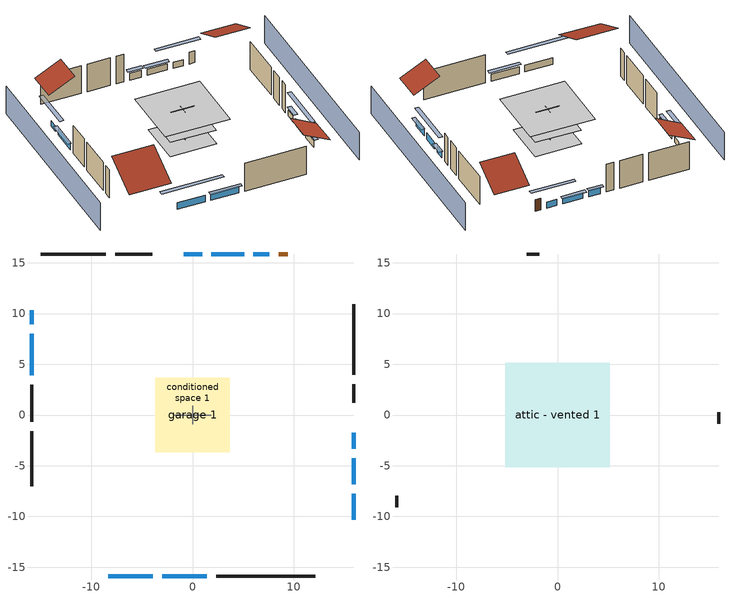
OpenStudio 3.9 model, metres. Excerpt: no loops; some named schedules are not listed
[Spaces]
garage 1
 floor foundation (Slab1 construction): -3.66,-3.66 -3.66,3.66 3.66,3.66 3.66,-3.66 z0
 wall outside (Wall1 construction): -15.88,2.99 -15.88,-0.67 z0:4.88
 wall outside (Wall2 construction): -3.97,15.88 -7.63,15.88 z0:4.88
 wall outside (Wall12 construction): 15.88,1.21 15.88,3.04 z0:4.88
 wall to conditioned space 1 (Wall5 construction Reversed): -1.83,0 1.83,0 z0:4.88
 wall to conditioned space 1 (Wall6 construction Reversed): 0,-0.91 0,0.91 z0:4.88
conditioned space 1
 floor to garage 1 (Floor2 construction): -3.66,-3.66 -3.66,3.66 3.66,3.66 3.66,-3.66 z0
 floor foundation (Slab2 construction): -3.61,-3.61 -3.61,3.61 3.61,3.61 3.61,-3.61 z0
 floor adiabatic (AdiabaticFloorConstruction): -3.61,-3.61 -3.61,3.61 3.61,3.61 3.61,-3.61 z2.44
 wall outside (Wall3 construction): 2.35,-15.88 12.12,-15.88 z0:4.88
 wall outside (Wall4 construction): -15.88,-1.6 -15.88,-7.03 z0:4.88
 wall outside (Wall7 construction): -8.55,15.88 -14.95,15.88 z0:4.88
 wall outside (Wall8 construction): 15.88,3.97 15.88,10.9 z0:4.88
 wall outside (AdiabaticWallConstruction): -8.31,-15.88 -3.91,-15.88 / -2.98,-15.88 1.42,-15.88 / 0.94,15.88 -0.88,15.88 z0:1.19; -15.88,10.34 -15.88,8.96 z0:0.95; -15.88,8.03 -15.88,3.91 z0:1.1; 7.57,15.88 6.01,15.88 / 5.08,15.88 1.87,15.88 z0:1.07; 15.88,-6.83 15.88,-4.25 / 15.88,-10.34 15.88,-7.76 z0:1.13; 15.88,-3.32 15.88,-1.77 z0:1.04
 wall outside (AdiabaticWallConstruction 1): 9.41,15.88 8.5,15.88 z0:2.03
 window (WindowConstruction): -8.31,-15.88 -3.91,-15.88 z0:1.19
 window (WindowConstruction 1): -2.98,-15.88 1.42,-15.88 z0:1.19
 window (WindowConstruction 2): -15.88,10.33 -15.88,8.96 z0:0.94
 window (WindowConstruction 3): -15.88,8.03 -15.88,3.91 z0:1.1
 window (WindowConstruction 4): 7.57,15.88 6.01,15.88 z0:1.07
 window (WindowConstruction 5): 5.08,15.88 1.87,15.88 z0:1.07
 window (WindowConstruction 6): 0.94,15.88 -0.88,15.88 z0:1.19
 window (WindowConstruction 7): 15.88,-6.83 15.88,-4.25 z0:1.13
 window (WindowConstruction 8): 15.88,-3.32 15.88,-1.77 z0:1.04
 window (WindowConstruction 9): 15.88,-10.33 15.88,-7.76 z0:1.13
 door (Door): 9.41,15.88 8.5,15.88 z0:2.03
 ceiling adiabatic (AdiabaticFloorConstruction): 3.61,-3.61 3.61,3.61 -3.61,3.61 -3.61,-3.61 z2.44
attic - vented 1
 floor to conditioned space 1 (Floor1 construction Reversed): -5.14,-5.14 -5.14,5.14 5.14,5.14 5.14,-5.14 z4.88
 wall outside (Wall9 construction): -15.88,-7.96 -15.88,-9.08 z0:4.88
 wall outside (Wall10 construction): 15.88,-0.84 15.88,0.28 z0:4.88
 wall outside (Wall11 construction): -1.8,15.88 -3.04,15.88 z0:4.88
 roof outside (Roof1 construction): -9.23,-15.88,4.88 -9.23,-9.94,7.85 -15.88,-9.94,7.85 -15.88,-15.88,4.88
 roof outside (Roof2 construction): -15.88,11.26,4.88 -11.75,11.26,6.94 -11.75,15.88,6.94 -15.88,15.88,4.88
 roof outside (Roof3 construction): 15.88,-11.26,4.88 11.75,-11.26,6.94 11.75,-15.88,6.94 15.88,-15.88,4.88
 roof outside (Roof4 construction): 10.34,15.88,4.88 10.34,10.92,7.35 15.88,10.92,7.35 15.88,15.88,4.88
shading: 20.45,-15.88 20.45,15.88 / -20.45,15.88 -20.45,-15.88 z0:4.88; -1.16,-15.88 -11.05,-15.88 -11.05,-16.48 -1.16,-16.48 z3.93; 1.73,-15.88 -3.28,-15.88 -3.28,-16.48 1.73,-16.48 z1.49; -15.88,6.21 -15.88,13.08 -16.48,13.08 -16.48,6.21 z3.69; -15.88,3.61 -15.88,8.33 -16.48,8.33 -16.48,3.61 z1.4; 3.27,15.88 10.31,15.88 10.31,16.48 3.27,16.48 z3.81; 1.56,15.88 5.38,15.88 5.38,16.48 1.56,16.48 z1.37; -1.18,15.88 1.24,15.88 1.24,16.48 -1.18,16.48 z1.49; 15.88,-1.51 15.88,-9.57 16.48,-9.57 16.48,-1.51 z3.87; 15.88,-1.46 15.88,-3.62 16.48,-3.62 16.48,-1.46 z1.34; 15.88,-7.45 15.88,-10.64 16.48,-10.64 16.48,-7.45 z1.43
[Site]
Portland Intl Arpt_OR: Latitude {deg}=45.59; Longitude {deg}=-122.6; Time Zone {hr}=-8; Elevation {m}=33; Terrain=Suburbs; Keep Site Location Information=Yes
[Site:GroundTemperature:Shallow]
10.2558, 8.96328, 8.85977, 9.47314, 11.9355, 14.3863, 16.5111, 17.8571, 17.9714, 16.8767, 14.8061, 12.4304
[Site:WaterMainsTemperature]
Calculation Method=Schedule; Temperature Schedule=mains temperature schedule
[Building]
Building 1
[Material] Roughness=Rough
Name | Thickness {m} | Conductivity {W/m-K} | Density {kg/m3} | Specific Heat {J/kg-K} | Thermal Absorptance | Solar Absorptance | Visible Absorptance
wood shingles or shakes | 0.00635 | 0.162714 | 1121.4 | 1465.45 | 0.9 | 0.85 | 0.85
roof rigid ins | 0.00281632 | 0.029427 | 32.04 | 1214.23 | 0.9 | 0.7 | 0.7
osb sheathing 0.5 in. | 0.0127 | 0.115458 | 512.64 | 1214.23 | 0.9 | 0.6 | 0.6
wood siding | 0.0254 | 0.102417 | 544.68 | 1172.36 | 0.9 | 0.85 | 0.85
osb sheathing 0.5 in. 1 | 0.0127 | 0.115458 | 512.64 | 1214.23 | 0.9 | 0.7 | 0.7
wall stud and cavity | 0.1397 | 0.727959 | 139.0536 | 1170.24 | 0.9 | 0.6 | 0.6
wall stud and cavity 1 | 0.1397 | 0.550994 | 139.0536 | 1170.24 | 0.9 | 0.7 | 0.7
gypsum board | 0.0127 | 0.160291 | 801 | 837.4 | 0.9 | 0.6 | 0.6
osb sheathing 0.5 in. 2; osb sheathing 0.5 in. 3 | 0.0127 | 0.115458 | 512.64 | 1214.23
wall stud and cavity 2 | 0.1397 | 0.335416 | 139.0536 | 1170.24 | 0.9 | 0.7 | 0.7
ceiling loosefill ins | 0.254 | 0.0480833 | 16.02 | 1046.75 | 0.9 | 0.7 | 0.7
ceiling stud and cavity | 0.1397 | 0.104117 | 65.682 | 1177.47 | 0.9 | 0.7 | 0.7
floor stud and cavity | 0.1397 | 0.923637 | 92.3553 | 1139.71 | 0.9 | 0.7 | 0.7
osb sheathing 0.75 in. | 0.01905 | 0.115458 | 512.64 | 1214.23 | 0.9 | 0.7 | 0.7
floor covering | 0.0127 | 0.0433444 | 54.468 | 1339.84 | 0.9 | 0.6 | 0.6
concrete 4.0 in. | 0.1016 | 1.803125 | 2242.8 | 837.4 | 0.9 | 0.7 | 0.7
floor covering 1 | 0.0127 | 0.0450781 | 54.468 | 1339.84 | 0.9 | 0.9 | 0.9
wood siding 1; wood siding 2 | 0.0254 | 0.102417 | 544.68 | 1172.36
wall rigid ins; floor rigid ins | 0.512978 | 0.029427 | 32.04 | 1214.23 | 0.9 | 0.7 | 0.7
wall stud and cavity 3 | 0.0889 | 0.380278 | 52.3479 | 1209.89 | 0.9 | 0.7 | 0.7
door material | 0.04445 | 0.0612267 | 512.64 | 1214.23 | 0.9 | 0.7 | 0.7
floor stud and cavity 1 | 0.1397 | 1.75129 | 37.0049 | 1207.88 | 0.9 | 0.7 | 0.7
wall stud and cavity 4 | 0.0889 | 0.391764 | 83.0341 | 1211.67 | 0.9 | 0.7 | 0.7
furniture material conditioned space 1; furniture material garage 1 | 0.1524 | 0.115458 | 640.8 | 1214.23 | 0.9 | 0.6 | 0.6
[Construction]
Roof1 construction; Roof2 construction; Roof3 construction; Roof4 construction: wood shingles or shakes, roof rigid ins, osb sheathing 0.5 in.
Wall1 construction; Wall2 construction: wood siding, osb sheathing 0.5 in. 1, wall stud and cavity
Wall3 construction; Wall4 construction: wood siding, osb sheathing 0.5 in. 1, wall stud and cavity 1, gypsum board
Wall5 construction Reversed: gypsum board, wall stud and cavity 2, osb sheathing 0.5 in. 2
Wall6 construction Reversed: gypsum board, wall stud and cavity 2, osb sheathing 0.5 in. 3
Wall7 construction; Wall8 construction: wood siding, osb sheathing 0.5 in. 3, wall stud and cavity 1, gypsum board
Wall9 construction; Wall10 construction; Wall11 construction; Wall12 construction: wood siding, osb sheathing 0.5 in. 3, wall stud and cavity
Floor1 construction Reversed: gypsum board, ceiling stud and cavity, ceiling loosefill ins
Floor2 construction: floor stud and cavity, osb sheathing 0.75 in., floor covering
Slab1 construction: concrete 4.0 in.
Slab2 construction: concrete 4.0 in., floor covering 1
WindowConstruction; WindowConstruction 1; WindowConstruction 2; WindowConstruction 3; WindowConstruction 4; WindowConstruction 5; WindowConstruction 6; WindowConstruction 7; WindowConstruction 8; WindowConstruction 9: WindowMaterial
AdiabaticWallConstruction: wood siding 1, wall rigid ins, wall stud and cavity 3, gypsum board
Door: door material
AdiabaticWallConstruction 1: wood siding 2, wall rigid ins, wall stud and cavity 3, gypsum board
AdiabaticFloorConstruction: floor stud and cavity 1, floor rigid ins, osb sheathing 0.75 in., floor covering
PartitionWallConstruction: gypsum board, wall stud and cavity 4, gypsum board
furniture construction conditioned space 1: furniture material conditioned space 1
furniture construction garage 1: furniture material garage 1
[WindowMaterial:SimpleGlazingSystem]
WindowMaterial: U-Factor {W/m2-K}=4.31528; Solar Heat Gain Coefficient=0.67
[ThermalZone] Multiplier=1; Use Ideal Air Loads=No
Name | Volume {m3} | Thermostat
conditioned space | 384.656 | conditioned space temperature setpoint
attic - vented | 80.9188
garage | 130.484
[Sizing:Zone] Zone Cooling Design Supply Air Temperature Input Method=SupplyAirTemperature; Zone Cooling Design Supply Air Temperature {C}=14; Zone Cooling Design Supply Air Temperature Difference {deltaC}=11.11; Zone Heating Design Supply Air Temperature Input Method=SupplyAirTemperature; Zone Heating Design Supply Air Temperature {C}=40; Zone Heating Design Supply Air Temperature Difference {deltaC}=11.11; Zone Cooling Design Supply Air Humidity Ratio {kg-H2O/kg-air}=0.0085; Zone Heating Design Supply Air Humidity Ratio {kg-H2O/kg-air}=0.008; Cooling Design Air Flow Method=DesignDay; Heating Design Air Flow Method=DesignDay; Account for Dedicated Outdoor Air System=No; Dedicated Outdoor Air System Control Strategy=NeutralSupplyAir; Dedicated Outdoor Air Low Setpoint Temperature for Design {C}=autosize; Dedicated Outdoor Air High Setpoint Temperature for Design {C}=autosize; Zone Load Sizing Method=Sensible Load Only No Latent Load; Zone Latent Cooling Design Supply Air Humidity Ratio Input Method=HumidityRatioDifference; Zone Cooling Design Supply Air Humidity Ratio Difference {kgWater/kgDryAir}=0.005; Zone Latent Heating Design Supply Air Humidity Ratio Input Method=HumidityRatioDifference; Zone Humidification Design Supply Air Humidity Ratio Difference {kgWater/kgDryAir}=0.005; Sizing Option=Coincident
attic - vented; garage
[Space]
Name | Thermal Zone | Volume {m3}
conditioned space 1 | conditioned space | 384.656
attic - vented 1 | attic - vented | 80.9188
garage 1 | garage | 130.484
[ThermostatSetpoint:DualSetpoint]
conditioned space temperature setpoint: Heating Setpoint Temperature Schedule=heating setpoint; Cooling Setpoint Temperature Schedule=cooling setpoint; Temperature Difference Between Cutout And Setpoint {deltaC}=0
[Foundation:Kiva] Wall Height Above Grade {m}=0.1016; Wall Depth Below Slab {m}=0.2032
Name | Initial Indoor Air Temperature {C}
Foundation Kiva 1 | 13.4258
Foundation Kiva 2 | 16.6667
[Foundation:Kiva:Settings]
Soil Conductivity {W/m-K}=1.9041; Soil Density {kg/m3}=1842.3; Soil Specific Heat {J/kg-K}=418.7; Ground Solar Absorptivity=0.9; Ground Thermal Absorptivity=0.9; Ground Surface Roughness {m}=0.03; Far-Field Width {m}=40; Deep-Ground Boundary Condition=ZeroFlux; Deep-Ground Depth {m}=40; Minimum Cell Dimension {m}=0.2; Maximum Cell Growth Coefficient=3; Simulation Timestep=Timestep
[SurfaceProperty:ExposedFoundationPerimeter] Exposed Perimeter Calculation Method=TotalExposedPerimeter
Name | Total Exposed Perimeter {m}
Slab1 | 18.288
Slab2 | 26.09088
[SurfaceProperty:IncidentSolarMultiplier] Incident Solar Multiplier=1; Incident Solar Multiplier Schedule=trans schedule winter=0.85 summer=0.7
Window1; Window2; Window3; Window4; Window5; Window6; Window7; Window8; Window9; Window10
[InternalMass:Definition] Design Level Calculation Method=SurfaceArea
Name | Construction | Surface Area {m2}
partition wall mass | PartitionWallConstruction | 157.749
furniture mass conditioned space 1 | furniture construction conditioned space 1 | 63.09974
furniture mass garage 1 | furniture construction garage 1 | 5.35122
[InternalMass] Multiplier=1
Name | Internal Mass Definition | Space or SpaceType
partition wall mass | partition wall mass | conditioned space 1
furniture mass conditioned space 1 | furniture mass conditioned space 1 | conditioned space 1
furniture mass garage 1 | furniture mass garage 1 | garage 1
[EnergyManagementSystem:Sensor]
Name | Output Variable or Output Meter Index Key | Output Variable or Output Meter
water_heater_amb_temp | garage | Zone Mean Air Temperature
water_heater_amb_rh | garage | Zone Air Relative Humidity
water_heater_T_set | water heater setpoint | Schedule Value
out_pb_s |  | Site Outdoor Air Barometric Pressure
out_wt_s |  | Site Outdoor Air Humidity Ratio
site_vw_s |  | Site Wind Speed
cool_season | cooling season schedule | Schedule Value
natural_vent_s | natural vent schedule | Schedule Value
htg_sp_s | heating setpoint | Schedule Value
clg_sp_s | cooling setpoint | Schedule Value
mech_vent_range_fan_0_sch_s | mech vent range fan 0 schedule | Schedule Value
mech_vent_bath_fan_0_sch_s | mech vent bath fan 0 schedule | Schedule Value
clothes_dryer_exhaust_0_sch_s | clothes_dryer | Schedule Value
htg_load_cond |  | Heating:EnergyTransfer:Zone:CONDITIONED SPACE
clg_load_cond |  | Cooling:EnergyTransfer:Zone:CONDITIONED SPACE
s_conv | Floor1 | Surface Inside Face Convection Heat Gain Energy
s_ig | Floor1 | Surface Inside Face Internal Gains Radiation Heat Gain Energy
s_sol | Floor1 | Surface Inside Face Solar Radiation Heat Gain Energy
s_lgt | Floor1 | Surface Inside Face Lights Radiation Heat Gain Energy
s_surf | Floor1 | Surface Inside Face Net Surface Thermal Radiation Heat Gain Energy
s_conv_1 | Floor2 | Surface Inside Face Convection Heat Gain Energy
s_ig_1 | Floor2 | Surface Inside Face Internal Gains Radiation Heat Gain Energy
s_sol_1 | Floor2 | Surface Inside Face Solar Radiation Heat Gain Energy
s_lgt_1 | Floor2 | Surface Inside Face Lights Radiation Heat Gain Energy
s_surf_1 | Floor2 | Surface Inside Face Net Surface Thermal Radiation Heat Gain Energy
s_conv_2 | inferred conditioned ceiling | Surface Inside Face Convection Heat Gain Energy
s_ig_2 | inferred conditioned ceiling | Surface Inside Face Internal Gains Radiation Heat Gain Energy
s_sol_2 | inferred conditioned ceiling | Surface Inside Face Solar Radiation Heat Gain Energy
s_lgt_2 | inferred conditioned ceiling | Surface Inside Face Lights Radiation Heat Gain Energy
s_surf_2 | inferred conditioned ceiling | Surface Inside Face Net Surface Thermal Radiation Heat Gain Energy
s_conv_3 | inferred conditioned floor | Surface Inside Face Convection Heat Gain Energy
s_ig_3 | inferred conditioned floor | Surface Inside Face Internal Gains Radiation Heat Gain Energy
s_sol_3 | inferred conditioned floor | Surface Inside Face Solar Radiation Heat Gain Energy
s_lgt_3 | inferred conditioned floor | Surface Inside Face Lights Radiation Heat Gain Energy
s_surf_3 | inferred conditioned floor | Surface Inside Face Net Surface Thermal Radiation Heat Gain Energy
s_conv_4 | Slab2 | Surface Inside Face Convection Heat Gain Energy
s_ig_4 | Slab2 | Surface Inside Face Internal Gains Radiation Heat Gain Energy
s_sol_4 | Slab2 | Surface Inside Face Solar Radiation Heat Gain Energy
s_lgt_4 | Slab2 | Surface Inside Face Lights Radiation Heat Gain Energy
s_surf_4 | Slab2 | Surface Inside Face Net Surface Thermal Radiation Heat Gain Energy
ss_sol | Door1 | Surface Inside Face Solar Radiation Heat Gain Energy
ss_lgt | Door1 | Surface Inside Face Lights Radiation Heat Gain Energy
ss_conv | Door1 | Surface Inside Face Convection Heat Gain Energy
ss_ig | Door1 | Surface Inside Face Internal Gains Radiation Heat Gain Energy
ss_surf | Door1 | Surface Inside Face Net Surface Thermal Radiation Heat Gain Energy
ss_conv_1 | Window1 | Surface Inside Face Convection Heat Gain Energy
ss_ig_1 | Window1 | Surface Inside Face Internal Gains Radiation Heat Gain Energy
ss_surf_1 | Window1 | Surface Inside Face Net Surface Thermal Radiation Heat Gain Energy
ss_trans_in | Window1 | Surface Window Transmitted Solar Radiation Rate
ss_back_out | Window1 | Surface Window Shortwave from Zone Back Out Window Heat Transfer Rate
ss_trans_out | Window1 | Surface Inside Face Initial Transmitted Diffuse Transmitted Out Window Solar Radiation Rate
ss_conv_2 | Window10 | Surface Inside Face Convection Heat Gain Energy
ss_ig_2 | Window10 | Surface Inside Face Internal Gains Radiation Heat Gain Energy
ss_surf_2 | Window10 | Surface Inside Face Net Surface Thermal Radiation Heat Gain Energy
ss_trans_in_1 | Window10 | Surface Window Transmitted Solar Radiation Rate
ss_back_out_1 | Window10 | Surface Window Shortwave from Zone Back Out Window Heat Transfer Rate
ss_trans_out_1 | Window10 | Surface Inside Face Initial Transmitted Diffuse Transmitted Out Window Solar Radiation Rate
ss_conv_3 | Window2 | Surface Inside Face Convection Heat Gain Energy
ss_ig_3 | Window2 | Surface Inside Face Internal Gains Radiation Heat Gain Energy
ss_surf_3 | Window2 | Surface Inside Face Net Surface Thermal Radiation Heat Gain Energy
ss_trans_in_2 | Window2 | Surface Window Transmitted Solar Radiation Rate
ss_back_out_2 | Window2 | Surface Window Shortwave from Zone Back Out Window Heat Transfer Rate
ss_trans_out_2 | Window2 | Surface Inside Face Initial Transmitted Diffuse Transmitted Out Window Solar Radiation Rate
ss_conv_4 | Window3 | Surface Inside Face Convection Heat Gain Energy
ss_ig_4 | Window3 | Surface Inside Face Internal Gains Radiation Heat Gain Energy
ss_surf_4 | Window3 | Surface Inside Face Net Surface Thermal Radiation Heat Gain Energy
ss_trans_in_3 | Window3 | Surface Window Transmitted Solar Radiation Rate
ss_back_out_3 | Window3 | Surface Window Shortwave from Zone Back Out Window Heat Transfer Rate
ss_trans_out_3 | Window3 | Surface Inside Face Initial Transmitted Diffuse Transmitted Out Window Solar Radiation Rate
ss_conv_5 | Window4 | Surface Inside Face Convection Heat Gain Energy
ss_ig_5 | Window4 | Surface Inside Face Internal Gains Radiation Heat Gain Energy
ss_surf_5 | Window4 | Surface Inside Face Net Surface Thermal Radiation Heat Gain Energy
ss_trans_in_4 | Window4 | Surface Window Transmitted Solar Radiation Rate
ss_back_out_4 | Window4 | Surface Window Shortwave from Zone Back Out Window Heat Transfer Rate
ss_trans_out_4 | Window4 | Surface Inside Face Initial Transmitted Diffuse Transmitted Out Window Solar Radiation Rate
ss_conv_6 | Window5 | Surface Inside Face Convection Heat Gain Energy
ss_ig_6 | Window5 | Surface Inside Face Internal Gains Radiation Heat Gain Energy
ss_surf_6 | Window5 | Surface Inside Face Net Surface Thermal Radiation Heat Gain Energy
ss_trans_in_5 | Window5 | Surface Window Transmitted Solar Radiation Rate
ss_back_out_5 | Window5 | Surface Window Shortwave from Zone Back Out Window Heat Transfer Rate
ss_trans_out_5 | Window5 | Surface Inside Face Initial Transmitted Diffuse Transmitted Out Window Solar Radiation Rate
ss_conv_7 | Window6 | Surface Inside Face Convection Heat Gain Energy
ss_ig_7 | Window6 | Surface Inside Face Internal Gains Radiation Heat Gain Energy
ss_surf_7 | Window6 | Surface Inside Face Net Surface Thermal Radiation Heat Gain Energy
ss_trans_in_6 | Window6 | Surface Window Transmitted Solar Radiation Rate
ss_back_out_6 | Window6 | Surface Window Shortwave from Zone Back Out Window Heat Transfer Rate
ss_trans_out_6 | Window6 | Surface Inside Face Initial Transmitted Diffuse Transmitted Out Window Solar Radiation Rate
ss_conv_8 | Window7 | Surface Inside Face Convection Heat Gain Energy
ss_ig_8 | Window7 | Surface Inside Face Internal Gains Radiation Heat Gain Energy
ss_surf_8 | Window7 | Surface Inside Face Net Surface Thermal Radiation Heat Gain Energy
ss_trans_in_7 | Window7 | Surface Window Transmitted Solar Radiation Rate
ss_back_out_7 | Window7 | Surface Window Shortwave from Zone Back Out Window Heat Transfer Rate
ss_trans_out_7 | Window7 | Surface Inside Face Initial Transmitted Diffuse Transmitted Out Window Solar Radiation Rate
ss_conv_9 | Window8 | Surface Inside Face Convection Heat Gain Energy
ss_ig_9 | Window8 | Surface Inside Face Internal Gains Radiation Heat Gain Energy
ss_surf_9 | Window8 | Surface Inside Face Net Surface Thermal Radiation Heat Gain Energy
ss_trans_in_8 | Window8 | Surface Window Transmitted Solar Radiation Rate
ss_back_out_8 | Window8 | Surface Window Shortwave from Zone Back Out Window Heat Transfer Rate
ss_trans_out_8 | Window8 | Surface Inside Face Initial Transmitted Diffuse Transmitted Out Window Solar Radiation Rate
ss_conv_10 | Window9 | Surface Inside Face Convection Heat Gain Energy
ss_ig_10 | Window9 | Surface Inside Face Internal Gains Radiation Heat Gain Energy
ss_surf_10 | Window9 | Surface Inside Face Net Surface Thermal Radiation Heat Gain Energy
ss_trans_in_9 | Window9 | Surface Window Transmitted Solar Radiation Rate
ss_back_out_9 | Window9 | Surface Window Shortwave from Zone Back Out Window Heat Transfer Rate
ss_trans_out_9 | Window9 | Surface Inside Face Initial Transmitted Diffuse Transmitted Out Window Solar Radiation Rate
s_conv_5 | Wall3 | Surface Inside Face Convection Heat Gain Energy
[ElectricEquipment:Definition] Design Level Calculation Method=EquipmentLevel
Name | Design Level {W} | Fraction Latent | Fraction Radiant | Fraction Lost
ceiling fan | 19.5651 | 0 | 0.558 | 0
clothes washer | 236.151 | 0.03 | 0.162 | 0.7
clothes dryer | 3695.57 | 0.015 | 0.081 | 0.85
dishwasher | 757.732 | 0.3 | 0.18 | 0.4
fridge | 45.9075 | 0 | 0.6 | 0
freezer | 194.914 | 0 | 0.6 | 0
cooking range | 2412.03 | 0.08 | 0.432 | 0.2
misc tv | 620.957 | 0 | 0.6 | 0
misc plug loads | 545.343 | 0.021 | 0.558 | 0.049
whole house fan; mech vent house fan | 0 | 0 | 0 | 1
mech vent house fan cfis | 0 | 0 | 0 | 0
mech vent range fan 0; mech vent bath fan 0 | 30 | 0 | 0 | 1
[ElectricEquipment]
Name | Electric Equipment Definition | Space or SpaceType | Schedule
ceiling fan | ceiling fan | conditioned space 1 | ceiling_fan
clothes washer | clothes washer | conditioned space 1 | clothes_washer
clothes dryer | clothes dryer | conditioned space 1 | clothes_dryer
dishwasher | dishwasher | conditioned space 1 | dishwasher
fridge | fridge | conditioned space 1 | fridge schedule
freezer | freezer | garage 1 | freezer schedule
cooking range | cooking range | conditioned space 1 | cooking_range
misc tv | misc tv | conditioned space 1 | plug_loads_tv
misc plug loads | misc plug loads | conditioned space 1 | plug_loads_other
whole house fan | whole house fan | conditioned space 1 | Always On Discrete
mech vent house fan | mech vent house fan | conditioned space 1 | mech vent house fan schedule
mech vent house fan cfis | mech vent house fan cfis | conditioned space 1 | mech vent house fan cfis schedule
mech vent range fan 0 | mech vent range fan 0 | conditioned space 1 | mech vent range fan 0 schedule
mech vent bath fan 0 | mech vent bath fan 0 | conditioned space 1 | mech vent bath fan 0 schedule
[OtherEquipment:Definition] Design Level Calculation Method=EquipmentLevel
Name | Design Level {W} | Fraction Latent | Fraction Radiant | Fraction Lost
water heater sens; mech vent house fan sensible load | 0 | 0 | 0 | 0
water heater lat; mech vent house fan latent load | 0 | 1 | 0 | 0
water heater energy adjustment1 | 0.01 | 0 | 0 | 1
clothes dryer 2 | 0 | 0.015 | 0.081 | 0.85
cooking range 2 | 0 | 0.08 | 0.432 | 0.2
general water use sensible | -25.2881 | 0 | 0.6 | 0
general water use latent | 25.6591 | 1 | 0 | 0
[OtherEquipment]
Name | Other Equipment Definition | Space or SpaceType | Schedule | Fuel Type
water heater sens | water heater sens | garage 1 | Always On Discrete
water heater lat | water heater lat | garage 1 | Always On Discrete
water heater energy adjustment1 | water heater energy adjustment1 | garage 1 | Always On Discrete | Electricity
clothes dryer 1 | clothes dryer 2 | conditioned space 1 | clothes_dryer | Electricity
cooking range 1 | cooking range 2 | conditioned space 1 | cooking_range | Electricity
general water use sensible | general water use sensible | conditioned space 1 | general water use schedule
general water use latent | general water use latent | conditioned space 1 | general water use schedule
mech vent house fan sensible load | mech vent house fan sensible load | conditioned space 1 | Always On Discrete
mech vent house fan latent load | mech vent house fan latent load | conditioned space 1 | Always On Discrete
[WaterUse:Equipment:Definition]
Name | Peak Flow Rate {m3/s}
clothes washer | 3.09841e-06
dishwasher | 9.63463e-06
[Lights:Definition] Design Level Calculation Method=LightingLevel; Fraction Radiant=0.6; Fraction Visible=0.2; Return Air Fraction=0
Name | Lighting Level {W}
interior lighting | 204.652
garage lighting | 7.17464
[Lights] Fraction Replaceable=1
Name | Lights Definition | Space or SpaceType | Schedule
interior lighting | interior lighting | conditioned space 1 | lighting_interior
garage lighting | garage lighting | garage 1 | lighting_garage
[Exterior:Lights:Definition]
exterior lighting: Design Level {W}=7.09205
[Exterior:Lights]
exterior lighting: Exterior Lights Definition=exterior lighting; Schedule=exterior lighting schedule
[People:Definition]
occupants: Number of People Calculation Method=People; Number of People {people}=1; Fraction Radiant=0.314171; Sensible Heat Fraction=0.56303; Carbon Dioxide Generation Rate {m3/s-W}=0; Enable ASHRAE 55 Comfort Warnings=No; Mean Radiant Temperature Calculation Type=EnclosureAveraged
[People]
occupants: People Definition=occupants; Space or SpaceType=conditioned space 1; Number of People Schedule=occupants; Activity Level Schedule=occupants activity schedule; Multiplier=1
[SpaceInfiltration:DesignFlowRate] Space or SpaceType=conditioned space 1; Schedule=Always On Discrete; Design Flow Rate Calculation Method=Flow/Space; Design Flow Rate {m3/s}=0
natural vent flow; whole house fan flow; infil flow
[ZoneMixing]
whole house fan mix: Zone or Space=attic - vented; Schedule=Always On Continuous; Design Flow Rate Calculation Method=Flow/Zone; Design Flow Rate {m3/s}=0; Source Zone or Space=conditioned space
[SpaceInfiltration:EffectiveLeakageArea] Schedule=Always On Discrete
Name | Space or SpaceType | Effective Air Leakage Area {cm2} | Stack Coefficient | Wind Coefficient
infil garage 1 | garage 1 | 1087.35 | 0.000129147 | 4.38083e-05
infil attic - vented 1 | attic - vented 1 | 3520.67 | 0.00015981 | 4.19217e-05
